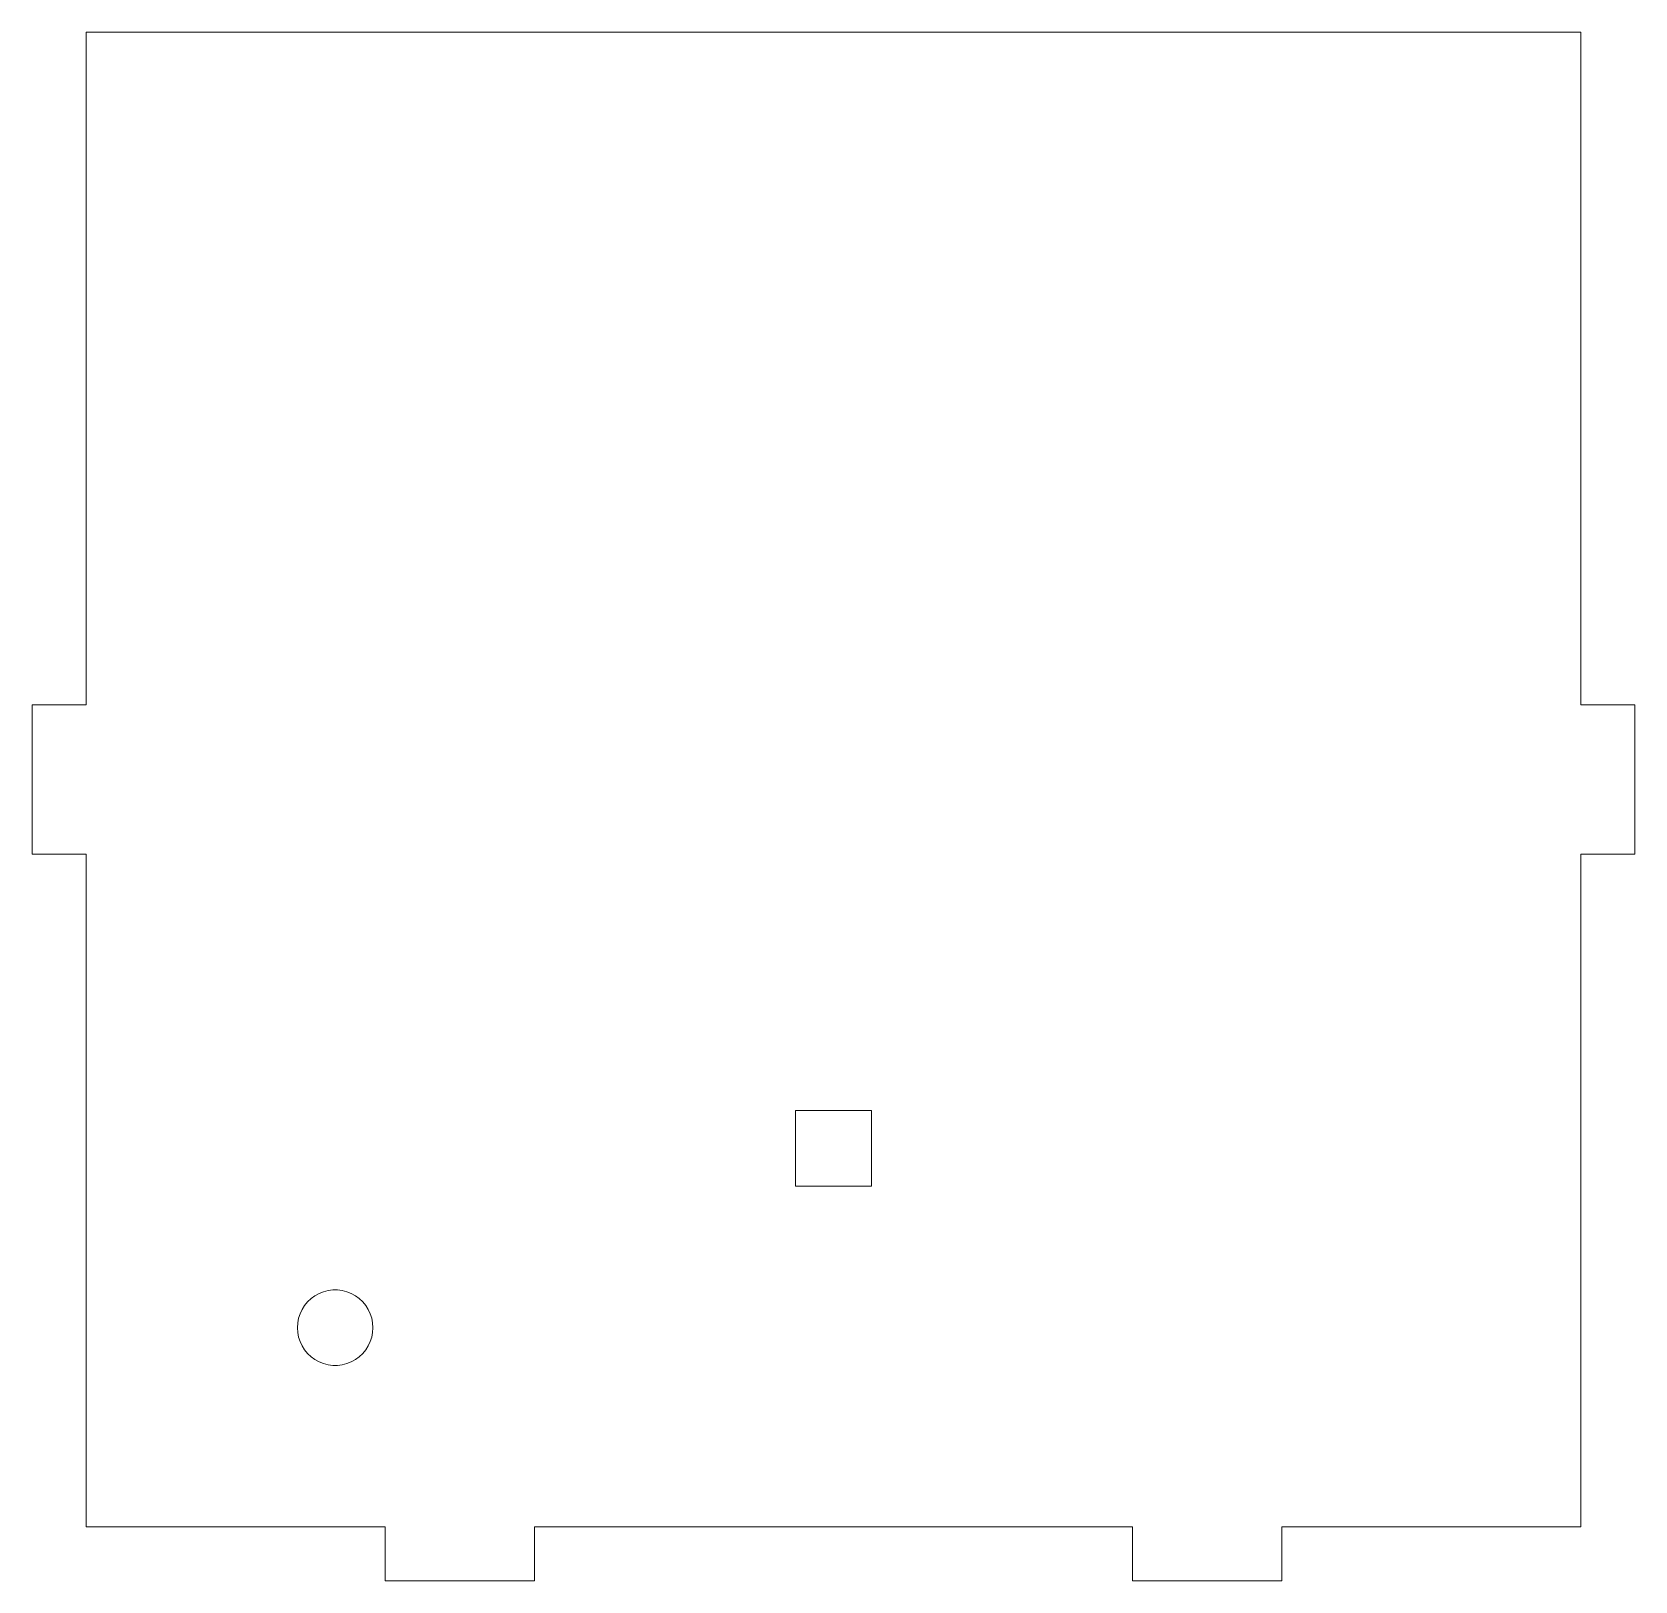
# Model space of a CAD drawing. Header units: inches. Extents: x -40.9 to 40.9, y -40.9 to 38.1.
import ezdxf

# ---------------------------------------------------------------- set-up
doc = ezdxf.new("R2010")
doc.units = ezdxf.units.IN
doc.layers.get('0').update_dxf_attribs({"linetype": 'CONTINUOUS', "lineweight": 0})

msp = doc.modelspace()

# ---------------------------------------------------------------- linework, layer by layer
for p, q in [((-38.1, 3.81), (-38.1, 38.1)), ((-38.1, 38.1), (38.1, 38.1)), ((38.1, 38.1), (38.1, 3.81)), ((-40.85, -3.81), (-40.85, 3.81)), ((-40.85, 3.81), (-38.1, 3.81)), ((38.1, 3.81), (40.85, 3.81)), ((40.85, 3.81), (40.85, -3.81)), ((-38.1, -3.81), (-40.85, -3.81)), ((-38.1, -38.1), (-38.1, -3.81)), ((40.85, -3.81), (38.1, -3.81)), ((38.1, -3.81), (38.1, -38.1)), ((-1.935, -20.735), (-1.935, -16.865)), ((-1.935, -16.865), (1.935, -16.865)), ((1.935, -16.865), (1.935, -20.735)), ((1.935, -20.735), (-1.935, -20.735)), ((-26.22, -26.198), (-25.995, -26.109)), ((-25.995, -26.109), (-25.761, -26.049)), ((-25.761, -26.049), (-25.521, -26.019)), ((-25.521, -26.019), (-25.279, -26.019)), ((-25.279, -26.019), (-25.039, -26.049)), ((-25.039, -26.049), (-24.805, -26.109)), ((-24.805, -26.109), (-24.58, -26.198)), ((-27.087, -27.013), (-26.957, -26.809)), ((-26.957, -26.809), (-26.803, -26.622)), ((-26.803, -26.622), (-26.627, -26.457)), ((-26.627, -26.457), (-26.431, -26.315)), ((-26.431, -26.315), (-26.22, -26.198)), ((-24.58, -26.198), (-24.369, -26.315)), ((-24.369, -26.315), (-24.173, -26.457)), ((-24.173, -26.457), (-23.997, -26.622)), ((-23.997, -26.622), (-23.843, -26.809)), ((-23.843, -26.809), (-23.713, -27.013)), ((-27.325, -27.94), (-27.31, -27.699)), ((-27.31, -27.699), (-27.265, -27.461)), ((-27.265, -27.461), (-27.19, -27.231)), ((-27.19, -27.231), (-27.087, -27.013)), ((-23.713, -27.013), (-23.61, -27.231)), ((-23.61, -27.231), (-23.535, -27.461)), ((-23.535, -27.461), (-23.49, -27.699)), ((-23.49, -27.699), (-23.475, -27.94)), ((-27.31, -28.181), (-27.325, -27.94)), ((-27.265, -28.419), (-27.31, -28.181)), ((-27.19, -28.649), (-27.265, -28.419)), ((-23.535, -28.419), (-23.61, -28.649)), ((-23.49, -28.181), (-23.535, -28.419)), ((-23.475, -27.94), (-23.49, -28.181)), ((-27.087, -28.867), (-27.19, -28.649)), ((-26.957, -29.071), (-27.087, -28.867)), ((-26.803, -29.258), (-26.957, -29.071)), ((-26.627, -29.423), (-26.803, -29.258)), ((-23.997, -29.258), (-24.173, -29.423)), ((-23.843, -29.071), (-23.997, -29.258)), ((-23.713, -28.867), (-23.843, -29.071)), ((-23.61, -28.649), (-23.713, -28.867)), ((-26.431, -29.565), (-26.627, -29.423)), ((-26.22, -29.682), (-26.431, -29.565)), ((-25.995, -29.771), (-26.22, -29.682)), ((-25.761, -29.831), (-25.995, -29.771)), ((-25.521, -29.861), (-25.761, -29.831)), ((-25.279, -29.861), (-25.521, -29.861)), ((-25.039, -29.831), (-25.279, -29.861)), ((-24.805, -29.771), (-25.039, -29.831)), ((-24.58, -29.682), (-24.805, -29.771)), ((-24.369, -29.565), (-24.58, -29.682)), ((-24.173, -29.423), (-24.369, -29.565)), ((-22.86, -38.1), (-38.1, -38.1)), ((-22.86, -40.85), (-22.86, -38.1)), ((15.24, -38.1), (-15.24, -38.1)), ((-15.24, -38.1), (-15.24, -40.85)), ((15.24, -40.85), (15.24, -38.1)), ((38.1, -38.1), (22.86, -38.1)), ((22.86, -38.1), (22.86, -40.85)), ((-15.24, -40.85), (-22.86, -40.85)), ((22.86, -40.85), (15.24, -40.85))]:
    msp.add_line(p, q)

doc.saveas('drawing.dxf')
